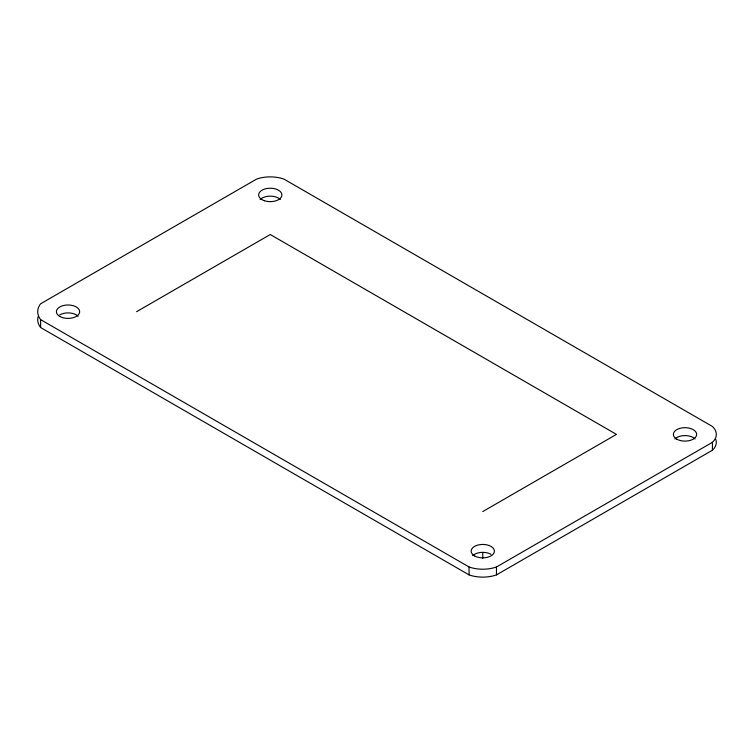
<?xml version="1.0" encoding="UTF-8"?>
<svg xmlns="http://www.w3.org/2000/svg" width="754" height="754" viewBox="0 0 754 754"><rect width="100%" height="100%" fill="white"/><g stroke="black" fill="none" stroke-linecap="round" stroke-linejoin="round"><path stroke-width="1.13" d="M136.578 311.694L270.262 234.522L616.452 434.389L482.767 511.57M40.612 319.611L469.063 566.98A26.173 15.108 0 0 0 496.481 566.98L712.426 442.306A26.173 15.108 0 0 0 712.426 426.472L283.966 179.113A26.173 15.108 0 0 0 256.548 179.113L40.612 303.777A33.77 19.5 0 0 0 40.612 319.611L40.612 327.528L469.063 574.887A26.173 15.108 0 0 0 496.481 574.887L712.426 450.223A26.173 15.108 0 0 0 715.857 439.544M712.426 442.306L712.426 450.223M496.481 566.98L496.481 574.887M482.767 552.55L482.767 558.299M469.063 566.98L469.063 574.887M40.612 327.528A33.77 19.5 0 0 1 38.03 316.906M260.187 199.499A11.63 6.72 0 0 1 280.337 199.499M59.802 314.861A11.63 6.72 0 0 1 78.105 316.256M472.692 555.698A11.63 6.72 0 0 1 490.995 554.313M674.924 438.951A11.63 6.72 0 0 1 695.075 438.951M264.447 200.752A11.63 6.72 0 0 0 281.892 194.937A11.63 6.72 0 0 0 264.447 189.122A11.63 6.72 0 0 0 264.447 200.752M59.802 316.444A11.63 6.72 0 0 0 79.264 313.438A11.63 6.72 0 0 0 65.023 305.21A11.63 6.72 0 0 0 59.802 316.444M474.549 555.896A11.63 6.72 0 0 0 494.011 552.88A11.63 6.72 0 0 0 479.761 544.661A11.63 6.72 0 0 0 474.549 555.896M676.772 439.139A11.63 6.72 0 0 0 696.234 436.123A11.63 6.72 0 0 0 681.993 427.904A11.63 6.72 0 0 0 676.772 439.139"/></g></svg>
